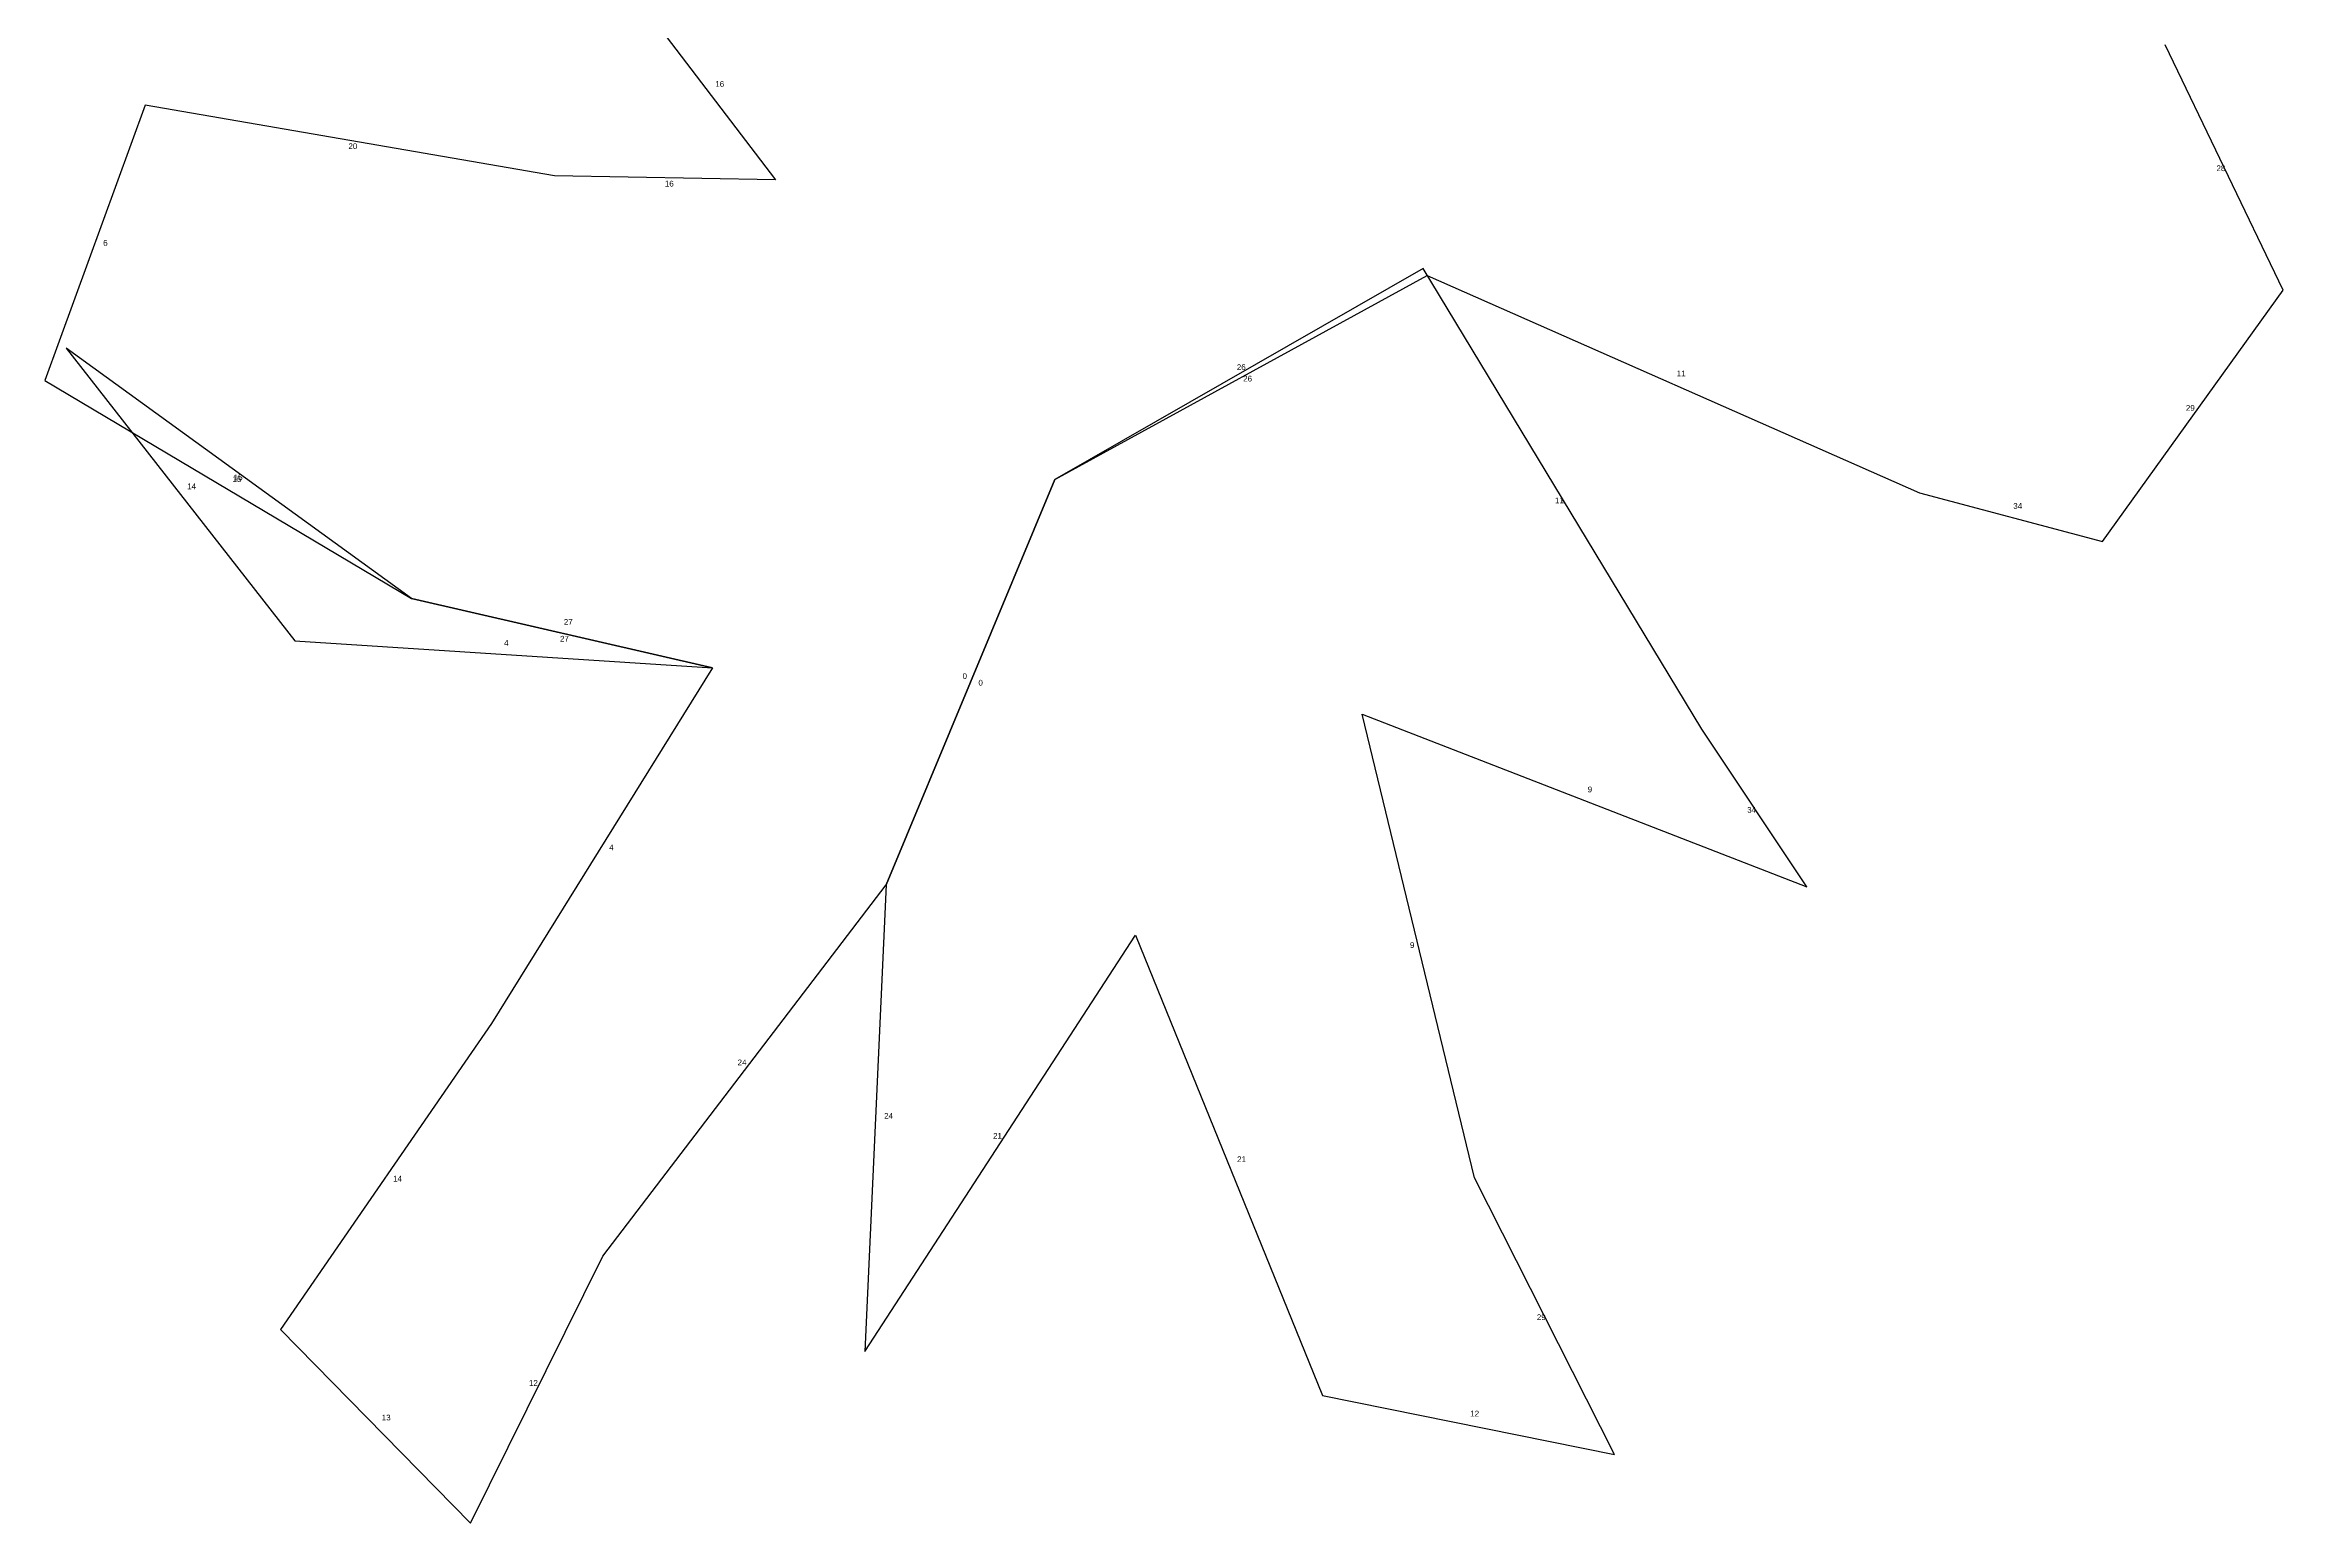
# Model space of a CAD drawing. Extents: x -190 to 199, y -170 to 426.
# Drawn here: x -190.5 to 199.3, y -169.7 to 87.6 of the extents above; entities that cross this region are included whole.
import ezdxf

# ---------------------------------------------------------------- set-up
doc = ezdxf.new("R2010")
doc.units = 0
doc.styles.get("Standard").update_dxf_attribs({"font": 'arial.ttf'})

msp = doc.modelspace()

# ---------------------------------------------------------------- linework, layer by layer
at = {"color": 0}
for p, q in [((-86.59, 94.66), (-63.25, 64.07)), ((199.32, 44.91), (178.76, 87.58)), ((-172.98, 77.08), (-190.49, 29.18)), ((-101.72, 64.76), (-172.98, 77.08)), ((-63.25, 64.07), (-101.72, 64.76)), ((49.53, 48.65), (-14.61, 11.92)), ((-14.61, 11.92), (50.22, 47.41)), ((98.06, -31.52), (49.53, 48.65)), ((50.22, 47.41), (135.99, 9.64)), ((167.86, 1.12), (199.32, 44.91)), ((-126.64, -8.78), (-186.78, 34.81)), ((-186.78, 34.81), (-146.97, -16.17)), ((-190.49, 29.18), (-126.64, -8.78)), ((-43.96, -58.63), (-14.61, 11.92)), ((-14.61, 11.92), (-43.96, -58.63)), ((135.99, 9.64), (167.86, 1.12)), ((-74.22, -20.85), (-126.64, -8.78)), ((-126.64, -8.78), (-74.22, -20.85)), ((-146.97, -16.17), (-74.22, -20.85)), ((-74.22, -20.85), (-112.7, -82.76)), ((58.5, -109.62), (38.93, -28.88)), ((38.93, -28.88), (116.38, -58.94)), ((116.38, -58.94), (98.06, -31.52)), ((-93.33, -123.23), (-43.96, -58.63)), ((-43.96, -58.63), (-47.68, -139.85)), ((-47.68, -139.85), (-0.53, -67.39)), ((-0.53, -67.39), (32.03, -147.47)), ((-112.7, -82.76), (-149.43, -136.02)), ((82.86, -157.73), (58.5, -109.62)), ((-116.34, -169.7), (-93.33, -123.23)), ((-149.43, -136.02), (-116.34, -169.7)), ((32.03, -147.47), (82.86, -157.73))]:
    msp.add_line(p, q, dxfattribs=at)

# ---------------------------------------------------------------- texts
for s, p in [('16', (-73.73, 80.27)), ('20', (-137.61, 69.44)), ('28', (187.69, 65.6)), ('16', (-82.51, 62.92)), ('6', (-180.32, 52.61)), ('26', (17.09, 30.98)), ('26', (18.2, 28.99)), ('11', (93.71, 29.9)), ('29', (182.37, 23.89)), ('15', (-157.8, 11.49)), ('15', (-157.59, 11.8)), ('14', (-165.69, 10.24)), ('11', (72.51, 7.79)), ('34', (152.31, 6.83)), ('27', (-100.77, -16.28)), ('27', (-100.1, -13.35)), ('4', (-110.5, -17.01)), ('0', (-30.67, -22.78)), ('0', (-27.9, -23.93)), ('9', (78.2, -42.51)), ('34', (105.97, -46.06)), ('4', (-92.19, -52.6)), ('9', (47.25, -69.6)), ('24', (-69.84, -90.02)), ('24', (-44.32, -99.31)), ('21', (-25.36, -102.8)), ('21', (17.14, -106.87)), ('14', (-129.83, -110.24)), ('29', (69.34, -134.35)), ('12', (-106.18, -145.8)), ('13', (-131.81, -151.81)), ('12', (57.74, -151.13))]:
    msp.add_text(s, height=1).set_placement(p)

doc.saveas('drawing.dxf')
